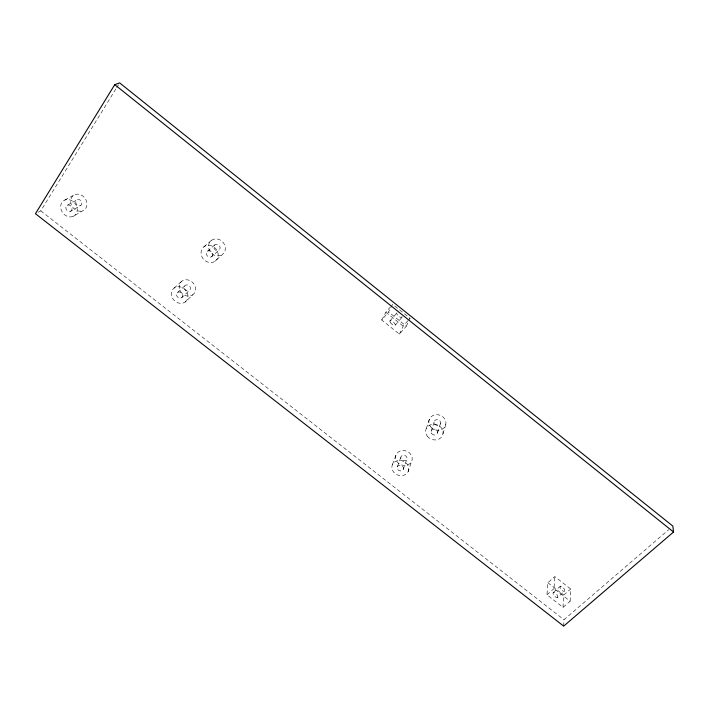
<?xml version="1.0" encoding="UTF-8"?>
<svg xmlns="http://www.w3.org/2000/svg" width="709" height="709" viewBox="0 0 709 709"><rect width="100%" height="100%" fill="white"/><g stroke="black" fill="none" stroke-linecap="round" stroke-linejoin="round"><path stroke-width="0.53" stroke-dasharray="3.54 2.66" d="M570.142 601.214L570.656 589.011L554.81 576.559L547.88 582.736L546.958 594.798L563.035 607.383L570.142 601.214L554.004 588.559L554.81 576.559M563.664 626.127L563.983 619.746L668.658 529.703M563.035 607.383L563.673 595.117L570.656 589.011M442.983 433.881L445.864 424.23M437.586 432.765L440.555 423.149M431.107 431.426L434.2 421.846M426.357 428.387L429.53 418.851M408.127 471.698A8.623 7.453 20.9 0 0 399.327 460.433A8.623 7.453 20.9 0 0 393.539 471.99A8.623 7.453 20.9 0 0 408.127 471.698L411.557 461.594A8.464 7.356 20.7 0 0 402.925 450.507A8.464 7.356 20.7 0 0 397.226 461.914A8.464 7.356 20.7 0 0 411.557 461.594M403.244 469.429A3.235 2.792 20.9 0 0 399.929 465.21A3.235 2.792 20.9 0 0 397.776 469.544A3.235 2.792 20.9 0 0 403.244 469.429L406.762 459.361A3.173 2.756 20.7 0 0 403.518 455.213A3.173 2.756 20.7 0 0 401.391 459.494A3.173 2.756 20.7 0 0 406.762 459.361M397.386 466.699L401.019 456.685M392.511 464.43L396.225 454.46M406.328 326.193L410.006 318.244L392.591 304.303L388.567 311.987L381.717 320.007L399.406 334.134L406.328 326.193L388.567 311.987M399.406 334.134L403.199 326.078L410.006 318.244M381.717 320.007L385.847 312.208L391.244 305.88M38.1 212.275L40.75 210.839L116.143 88.519M116.728 87.579L118.465 84.761M389.941 320.973L396.765 313.041M395.197 325.174L402.038 317.26M185.235 301.972A8.916 7.719 44.6 0 0 182.275 287.57A8.916 7.719 44.6 0 0 171.489 295.556A8.916 7.719 44.6 0 0 185.235 301.972L192.83 294.767A8.756 7.613 44.8 0 0 189.959 280.587A8.756 7.613 44.8 0 0 179.333 288.466A8.756 7.613 44.8 0 0 192.83 294.767M181.743 297.656A3.341 2.898 44.6 0 0 180.627 292.25A3.341 2.898 44.6 0 0 176.594 295.254A3.341 2.898 44.6 0 0 181.743 297.656L189.418 290.513A3.279 2.854 44.8 0 0 188.328 285.204A3.279 2.854 44.8 0 0 184.349 288.164A3.279 2.854 44.8 0 0 189.418 290.513M215.27 261.089A9.137 8.083 47 0 0 212.399 246.12A9.137 8.083 47 0 0 201.188 254.531A9.137 8.083 47 0 0 215.27 261.089L222.475 254.478A8.969 7.967 47.4 0 0 219.701 239.757A8.969 7.967 47.4 0 0 208.659 248.053A8.969 7.967 47.4 0 0 222.475 254.478M177.56 292.454L185.315 285.408M211.734 256.623A3.43 3.031 47 0 0 210.644 251.013A3.43 3.031 47 0 0 206.452 254.177A3.43 3.031 47 0 0 211.734 256.623L219.019 250.1A3.359 2.987 47.4 0 0 217.964 244.578A3.359 2.987 47.4 0 0 213.834 247.698A3.359 2.987 47.4 0 0 219.019 250.1M174.06 288.12L181.885 281.145M546.958 594.798L554.004 588.559M553.383 592.432L560.385 586.254M557.407 597.501A3.253 1.409 48.7 0 0 555.51 593.132A3.253 1.409 48.7 0 0 553.268 594.257A3.253 1.409 48.7 0 0 557.407 597.501L564.444 591.324A3.27 1.391 48.5 0 0 562.503 586.972A3.27 1.391 48.5 0 0 560.287 588.071A3.27 1.391 48.5 0 0 564.444 591.324M207.48 251.261L214.854 244.818M203.926 246.776L211.371 240.413M73.054 216.44A9.235 7.719 52.8 0 0 73.187 201.595A9.235 7.719 52.8 0 0 60.664 206.673A9.235 7.719 52.8 0 0 73.054 216.44L82.811 210.741A9.057 7.613 53.1 0 0 82.997 196.145A9.057 7.613 53.1 0 0 70.661 201.152A9.057 7.613 53.1 0 0 82.811 210.741M70.501 211.335A3.465 2.898 52.8 0 0 70.537 205.77A3.465 2.898 52.8 0 0 65.848 207.684A3.465 2.898 52.8 0 0 70.501 211.335L80.312 205.725A3.394 2.854 53.1 0 0 80.374 200.248A3.394 2.854 53.1 0 0 75.757 202.136A3.394 2.854 53.1 0 0 80.312 205.725M67.417 205.193L77.308 199.681M64.838 200.053L74.8 194.629M40.75 210.839L563.983 619.746M547.88 582.736L563.673 595.117M385.847 312.208L403.199 326.078M401.968 316.391A3.394 1.267 40.8 0 1 399.167 316.586A3.394 1.267 40.8 0 1 397.005 312.811M427.305 436.23A8.827 7.781 18.4 0 0 442.345 435.805A8.827 7.781 18.4 0 0 433.438 424.177A8.827 7.781 18.4 0 0 427.305 436.23M390.296 322.435A3.377 1.294 40.8 0 0 394.957 325.413A3.377 1.294 40.8 0 0 392.458 321.381A3.377 1.294 40.8 0 0 390.296 322.435M431.71 433.66A3.315 2.916 18.4 0 0 437.347 433.491A3.315 2.916 18.4 0 0 433.997 429.131A3.315 2.916 18.4 0 0 431.71 433.66M430.452 426.579A8.668 7.675 18.2 0 0 445.225 426.136A8.668 7.675 18.2 0 0 436.496 414.694A8.668 7.675 18.2 0 0 430.452 426.579M434.785 424.035A3.253 2.88 18.2 0 0 440.316 423.858A3.253 2.88 18.2 0 0 437.036 419.577A3.253 2.88 18.2 0 0 434.785 424.035"/><path stroke-width="1.06" d="M114.752 84.646L35.45 213.701L563.664 626.127L673.55 532.007L672.85 526.105L119.626 82.873L114.752 84.646L673.55 532.007"/></g></svg>
